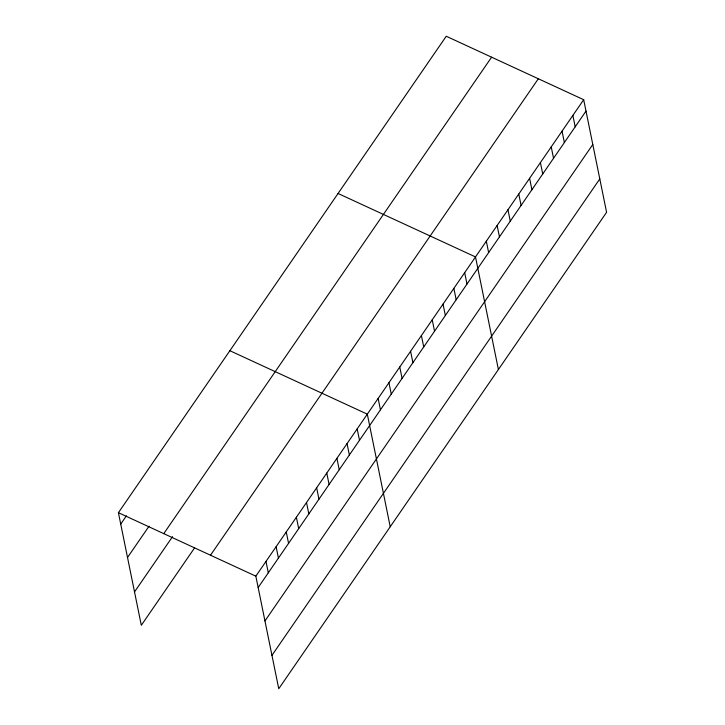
<?xml version="1.0" encoding="UTF-8"?>
<svg xmlns="http://www.w3.org/2000/svg" width="725" height="725" viewBox="0 0 725 725"><rect width="100%" height="100%" fill="white"/><g stroke="black" fill="none" stroke-linecap="round" stroke-linejoin="round"><path stroke-width="1.09" d="M194.517 547.982L141.312 625.294L118.411 512.702L446.247 36.25L583.688 99.706L606.589 212.298L278.753 688.75L255.843 576.158L583.688 99.706M120.722 524.093L126.422 515.81M127.518 557.489L149.051 526.196M163.759 533.645L491.604 57.193M134.524 591.899L172.523 536.672M210.495 555.214L538.331 78.762M258.163 587.549L585.999 111.097M264.96 620.944L592.796 144.493M271.957 655.355L599.802 178.903M338.058 193.475L475.5 256.931L498.401 369.523M229.87 350.71L367.312 414.165L390.222 526.758M118.411 512.702L255.843 576.158M572.868 115.429L575.188 126.821M562.047 131.153L564.367 142.544M551.227 146.876L553.547 158.267M540.406 162.599L542.726 173.991M529.594 178.323L531.905 189.705M518.774 194.046L521.094 205.429M507.953 209.761L510.273 221.152M497.132 225.484L499.452 236.876M486.321 241.208L488.632 252.599M464.68 272.654L467 284.046M453.859 288.378L456.179 299.769M443.038 304.101L445.358 315.493M432.227 319.825L434.538 331.216M421.406 335.548L423.726 346.94M410.586 351.272L412.906 362.663M399.765 366.995L402.085 378.387M388.953 382.718L391.264 394.11M378.133 398.442L380.444 409.833M357.18 428.892L359.5 440.283M347.048 443.618L349.359 455.01M336.917 458.345L339.228 469.737M326.776 473.072L329.096 484.463M316.644 487.798L318.964 499.19M306.512 502.525L308.832 513.916M296.38 517.251L298.7 528.643M286.248 531.978L288.568 543.369M276.116 546.704L278.427 558.096M265.984 561.431L268.295 572.822"/></g></svg>
